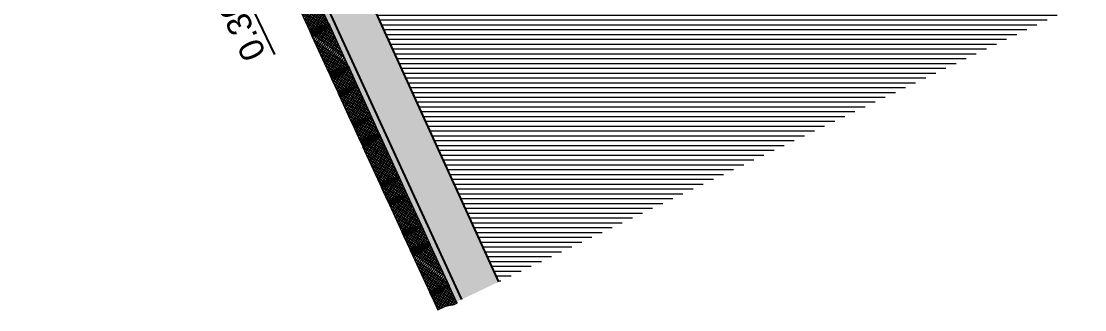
# Model space of a CAD drawing. Header units: metres. Extents: x 679304 to 680626, y 2747329 to 2750056.
# Drawn here: x 679487.09 to 679492.32, y 2747432.39 to 2747433.81 of the extents above; entities that cross this region are included whole.
import ezdxf

# ---------------------------------------------------------------- set-up
doc = ezdxf.new("R2010")
doc.units = ezdxf.units.M
doc.layers.add('-aux', color=50, linetype='Continuous', plot=False)
doc.layers.add('00_Aux', color=5, linetype='Continuous', plot=False)
doc.layers.add('01-TX-Dimensions_1-50', color=157, linetype='Continuous')
doc.layers.add('COTAUX', color=7, linetype='Continuous')
for name, color, linetype, lineweight in [('1-CM', 7, 'Continuous', 0), ('3-TR Formigó', 252, 'Continuous', 0), ('3-TR terra compactada', 45, 'Continuous', 0)]:
    doc.layers.add(name, color=color, linetype=linetype, lineweight=lineweight)
doc.layers.add('3-TR tot_u', color=8, linetype='Continuous', lineweight=5, true_color=0x787878)
doc.layers.add('EIT_3 TR sorra', color=9, linetype='Continuous', true_color=0xd8ceb0)
doc.styles.get("Standard").update_dxf_attribs({"font": 'arial.ttf'})
doc.dimstyles.new('E50', dxfattribs={"dimscale": 0.03, "dimtxt": 4, "dimasz": 0.5, "dimexe": 0.1, "dimexo": 15, "dimgap": 1, "dimtad": 1, "dimzin": 0, "dimdsep": 46, "dimtxsty": 'Standard', "dimblk1": 'LINCOT200', "dimblk2": 'LINCOT200', "dimsah": 1, "dimcen": 0.1, "dimdle": 0.1, "dimclrt": 256, "dimadec": 0, "dimazin": 0, "dimtfac": 0.0153846153846154, "dimtofl": 0, "dimtmove": 0, "dimatfit": 3, "dimldrblk": 'LINCOT200', "dimfxl": 1, "dimtolj": 1, "dimtzin": 0, "dimarcsym": 0})
pattern_1 = [(28.36651767412219, (0.0075900279916823, -2.662577874492853), (-0.0045254235276686, 0.0083812986401406), []), (118.3665176741222, (0.0075900279916823, -2.662577874492853), (-0.0083812986401406, -0.0045254235276686), [])]
pattern_2 = [(43.53433976174455, (-27.93331618560478, -72.01295925071462), (0.0019792498297906, 0.0065885012002258), [0.0085328125, -0.0017065625, 0, -0.0017065625])]
pattern_3 = [(43.53433976174455, (-28.52189261559397, -72.00339260930195), (0.0019792498297906, 0.0065885012002258), [0.0085328125, -0.0017065625, 0, -0.0017065625])]

# ---------------------------------------------------------------- blocks, each defined once
blk = doc.blocks.new('View P3')
at = {"layer": '3-TR Formigó'}
h = blk.add_hatch(dxfattribs=at)
h.set_pattern_fill('ANSI37', color=256, scale=0.003, angle=-16.63348232587778, style=0)
h.set_pattern_definition([(28.36651767412219, (-1.758220755960792, -2.634554643416777), (-0.0045254235276686, 0.0083812986401406), []), (118.3665176741222, (-1.758220755960792, -2.634554643416777), (-0.0083812986401406, -0.0045254235276686), [])])
edge = h.paths.add_edge_path()
edge.add_line((-0.8975454154424369, -2.210995984729379), (-0.8974169371649622, -2.202801209874451))
edge.add_arc((-0.9458285444416105, -2.202042215503752), 0.048417556303949, 359.1017942285715, 375.1008133549604)
edge.add_line((-0.8990828990936279, -2.189428560435771), (-0.904703692998737, -2.1685981543269))
edge.add_arc((-0.8495323667302727, -2.153710948536172), 0.0571445896214559, 179.1017934482232, 195.1008125745056, ccw=False)
edge.add_line((-0.9066699342802166, -2.152815148700028), (-0.906025253701955, -2.111694927792996))
edge.add_line((-0.9060252541676163, -2.111694928258657), (-0.9068223633803427, -2.111682430375367))
edge.add_line((-0.906822363846004, -2.111682429444044), (-0.9068091306835412, -2.110838456545025))
edge.add_line((-0.9068091297522187, -2.110838457010686), (-0.9800979192368686, -2.109689440578222))
edge.add_line((-0.9800979197025299, -2.109689440578222), (-0.9801111482083797, -2.110533415107056))
edge.add_line((-0.9801111477427183, -2.110533414874225), (-0.9809082560241222, -2.110520913964137))
edge.add_line((-0.9809082560241222, -2.110520914196968), (-0.9815529356710612, -2.151641138130798))
edge.add_arc((-1.038690504617989, -2.150745335500687), 0.0571445905328894, 343.1027714753685, 359.1017906016509, ccw=False)
edge.add_line((-0.9840129809454083, -2.16735474858433), (-0.9902840065769851, -2.187998718116432))
edge.add_arc((-0.943956749048084, -2.202071559615433), 0.0484175552804193, 163.1027806995004, 179.1017998258894)
edge.add_line((-0.9923683544620872, -2.201312570367008), (-0.9924968313425779, -2.209507341729477))
edge.add_line((-0.9924968313425779, -2.209507341962307), (-0.8975454163737595, -2.210995984729379))
h = blk.add_hatch(dxfattribs=at)
h.set_pattern_fill('ANSI37', color=256, scale=0.003, angle=-16.63348232587778, style=0)
h.set_pattern_definition(pattern_1)
edge = h.paths.add_edge_path()
edge.add_line((-0.8975454131141304, -2.21099598146975), (-0.8974169380962848, -2.202801210107281))
edge.add_arc((-0.8490053303539752, -2.203560203779488), 0.0484175577096658, 163.1027751376679, 179.1017942640568, ccw=False)
edge.add_line((-0.8953325888141989, -2.189487357623875), (-0.889061561319977, -2.168843390187248))
edge.add_arc((-0.943739088717848, -2.152233984787017), 0.0571445917184092, 343.10278015105, 359.1017992773325)
edge.add_line((-0.8866015183739364, -2.153129778802394), (-0.885956838261336, -2.112009557895362))
edge.add_line((-0.8859568387269973, -2.112009557895362), (-0.8851597304455935, -2.112022054381668))
edge.add_line((-0.8851597299799323, -2.112022054381668), (-0.8851464986801147, -2.111178080784156))
edge.add_line((-0.8851464986801147, -2.111178081016987), (-0.6855995720252395, -2.114306564675644))
edge.add_line((-0.6855995720252395, -2.114306564675644), (-0.6856128042563796, -2.115150538971647))
edge.add_line((-0.6856128033250571, -2.115150539204478), (-0.6848156964406372, -2.115163032896816))
edge.add_line((-0.6848156973719597, -2.115163032663986), (-0.6854603756219149, -2.156283256132155))
edge.add_arc((-0.6283228099346161, -2.157179060392081), 0.0571445881708525, 179.1017885580583, 195.1008076843407)
edge.add_line((-0.683494135271758, -2.172066261526197), (-0.6778733422979712, -2.19289667205885))
edge.add_arc((-0.7246189857833089, -2.205510326428338), 0.0484175529834985, -0.8982052819155797, 15.100813844473294, ccw=False)
edge.add_line((-0.6762073817662895, -2.206269320100545), (-0.6763358586467803, -2.214464091230183))
edge.add_line((-0.6763358586467803, -2.214464091230183), (-0.8975454131141304, -2.21099598146975))
h = blk.add_hatch(dxfattribs=at)
h.set_pattern_fill('ANSI37', color=256, scale=0.003, angle=-16.63348232587778, style=0)
h.set_pattern_definition(pattern_1)
edge = h.paths.add_edge_path()
edge.add_line((-0.6663370882160962, -2.214620841201394), (-0.6662086104042828, -2.206426069140434))
edge.add_arc((-0.6177969998680056, -2.207185063976794), 0.0484175604478279, 163.1027736409855, 179.1017927673745, ccw=False)
edge.add_line((-0.6641242606565357, -2.193112215492874), (-0.6578532354906202, -2.172468248754739))
edge.add_arc((-0.7125307596288623, -2.155858841026201), 0.0571445889301053, 343.1027763175356, 359.101795443818)
edge.add_line((-0.6553931911475958, -2.156754638534039), (-0.6547485101036729, -2.115634417161345))
edge.add_line((-0.6547485110349954, -2.115634417394176), (-0.6539514036849142, -2.115646912716329))
edge.add_line((-0.6539514036849142, -2.115646912716329), (-0.6539381723850965, -2.114802940981462))
edge.add_line((-0.6539381723850965, -2.114802940981462), (-0.5806493847630918, -2.115951958345249))
edge.add_line((-0.5806493838317693, -2.115951958112418), (-0.5806626146659255, -2.116795931244269))
edge.add_line((-0.5806626155972481, -2.116795931477099), (-0.5798655082471669, -2.116808425402268))
edge.add_line((-0.5798655087128282, -2.116808425169438), (-0.5805101897567511, -2.157928647939115))
edge.add_arc((-0.5233726180158556, -2.158824446611106), 0.0571445931487368, 179.1017946980854, 195.1008138243679)
edge.add_line((-0.5785439470782876, -2.173711654264479), (-0.5729231545701623, -2.194542064797133))
edge.add_arc((-0.6196687994524837, -2.207155718468129), 0.0484175544368935, -0.8982074913295719, 15.100811635059301, ccw=False)
edge.add_line((-0.5712571945041418, -2.207914713770151), (-0.5713856713846326, -2.216109484201297))
edge.add_line((-0.5713856713846326, -2.216109484201297), (-0.6663370886817575, -2.214620840968564))
h = blk.add_hatch(dxfattribs=at)
h.set_pattern_fill('ANSI37', color=256, scale=0.003, angle=-16.63348232587778, style=0)
h.set_pattern_definition(pattern_1)
edge = h.paths.add_edge_path()
edge.add_line((-0.5713856718502939, -2.216109475819393), (-0.571257193107158, -2.207914704456925))
edge.add_arc((-0.5228455848991871, -2.208673694403842), 0.0484175580185813, 163.1027792028178, 179.1017983292067, ccw=False)
edge.add_line((-0.5691728428937495, -2.194600851973518), (-0.5629018172621727, -2.173956885002553))
edge.add_arc((-0.6175793455913663, -2.157347476109862), 0.0571445914094937, 343.1027767067232, 359.1017958330055)
edge.add_line((-0.560441775713116, -2.158243273384869), (-0.5597970946691931, -2.117123052477836))
edge.add_line((-0.5597970942035319, -2.117123052710667), (-0.5589999868534506, -2.117135549429804))
edge.add_line((-0.5589999873191119, -2.117135549429804), (-0.5589867560192943, -2.116291577229276))
edge.add_line((-0.5589867560192943, -2.116291576996445), (-0.4131788033992052, -2.118577542947605))
edge.add_line((-0.413178802933544, -2.118577543180435), (-0.4131920351646841, -2.119421518640592))
edge.add_line((-0.4131920356303454, -2.119421518407762), (-0.4123949273489416, -2.119434009771794))
edge.add_line((-0.4123949268832803, -2.119434009771794), (-0.4130396079272032, -2.160554233938455))
edge.add_arc((-0.3559020403772592, -2.161450035404413), 0.0571445894146255, 179.1017917836051, 195.1008109098876)
edge.add_line((-0.4110733666457236, -2.176337239332497), (-0.405452573671937, -2.197167650330811))
edge.add_arc((-0.4521982185542584, -2.209781305864453), 0.0484175546437238, -0.8982055266720863, 15.1008135997169, ccw=False)
edge.add_line((-0.4037866136059165, -2.210540299303829), (-0.4039150909520686, -2.218735068337991))
edge.add_line((-0.4039150904864073, -2.218735068337991), (-0.5713856718502939, -2.216109475586563))
h = blk.add_hatch(dxfattribs=at)
h.set_pattern_fill('ANSI37', color=256, scale=0.003, angle=-16.63348232587778, style=0)
h.set_pattern_definition(pattern_1)
edge = h.paths.add_edge_path()
edge.add_line((-0.4039150904864073, -2.218735068337991), (-0.4037866145372391, -2.210540297674015))
edge.add_arc((-0.3553750002756715, -2.211299293674528), 0.0484175640124528, 163.1027722974157, 179.1017914238046, ccw=False)
edge.add_line((-0.4017022643238306, -2.197226443327963), (-0.3954312382265925, -2.176582475891336))
edge.add_arc((-0.4501087600365281, -2.159973066765815), 0.0571445875359534, 343.1027744007787, 359.1017935270612)
edge.add_line((-0.392971193883568, -2.160868866136297), (-0.3923265128396451, -2.119748646160587))
edge.add_line((-0.3923265133053064, -2.119748646393418), (-0.3915294073522091, -2.119761141249909))
edge.add_line((-0.3915294068865478, -2.119761140551418), (-0.3915161751210689, -2.118917169049382))
edge.add_line((-0.3915161746554077, -2.118917169515043), (-0.3182273870334029, -2.120066185481846))
edge.add_line((-0.3182273874990642, -2.120066185481846), (-0.3182406183332205, -2.120910160709172))
edge.add_line((-0.3182406187988818, -2.120910160243511), (-0.3174435114488006, -2.120922652073204))
edge.add_line((-0.3174435109831393, -2.120922652771696), (-0.3180881924927235, -2.162042877404019))
edge.add_arc((-0.2609506263397634, -2.162938676774501), 0.0571445879612306, 179.1017936556007, 195.1008127818831)
edge.add_line((-0.3161219512112439, -2.177825882099568), (-0.310501157771796, -2.198656292632222))
edge.add_arc((-0.3572467998601496, -2.211269947700202), 0.0484175529834985, -0.8982052819155797, 15.100813844473294, ccw=False)
edge.add_line((-0.3088351972401142, -2.212028941139578), (-0.3089636755175888, -2.220223712036386))
edge.add_line((-0.3089636750519276, -2.220223711803555), (-0.4039150904864073, -2.218735068105161))
h = blk.add_hatch(dxfattribs=at)
h.set_pattern_fill('ANSI37', color=256, scale=0.003, angle=-16.63348232587778, style=0)
h.set_pattern_definition(pattern_1)
edge = h.paths.add_edge_path()
edge.add_line((-0.3089689840562642, -2.220562622416764), (-0.3088405085727572, -2.212367850821465))
edge.add_arc((-0.2604288994334638, -2.213126843329519), 0.0484175582773549, 163.1027772467987, 179.1017963731876, ccw=False)
edge.add_line((-0.3067561588250101, -2.199053998105227), (-0.3004851313307881, -2.178410031367093))
edge.add_arc((-0.355162660125643, -2.161800626199692), 0.057144592544872, 343.1027802807792, 359.1017994070617)
edge.add_line((-0.2980250888504088, -2.16269642021507), (-0.2973804082721472, -2.121576199540868))
edge.add_line((-0.2973804073408246, -2.121576199308037), (-0.2965832999907434, -2.121588695561513))
edge.add_line((-0.2965833013877272, -2.121588695794343), (-0.2965700696222484, -2.120744722429662))
edge.add_line((-0.2965700691565871, -2.120744722429662), (-0.0970231425017119, -2.123873205855488))
edge.add_line((-0.0970231429673732, -2.123873205389827), (-0.0970363751985133, -2.124717179918661))
edge.add_line((-0.0970363751985133, -2.124717180151492), (-0.0962392678484321, -2.124729674076661))
edge.add_line((-0.0962392673827708, -2.124729674309492), (-0.0968839465640485, -2.165849897079169))
edge.add_arc((-0.0397463785484433, -2.166745698545128), 0.0571445902447382, 179.1017916799163, 195.1008108061988)
edge.add_line((-0.0949177038855851, -2.181632902473211), (-0.0892969104461372, -2.202463312540203))
edge.add_arc((-0.1360425567254424, -2.215076962485909), 0.0484175531931203, -0.8982112982658919, 15.100807828122981, ccw=False)
edge.add_line((-0.0876309531740844, -2.215835961047559), (-0.0877594295889139, -2.224030731711536))
edge.add_line((-0.0877594295889139, -2.224030731711536), (-0.3089689840562642, -2.220562622416764))
h = blk.add_hatch(dxfattribs=at)
h.set_pattern_fill('ANSI37', color=256, scale=0.003, angle=-16.63348232587778, style=0)
h.set_pattern_definition(pattern_1)
edge = h.paths.add_edge_path()
edge.add_line((-0.0777606582269073, -2.22418748261407), (-0.0776321813464165, -2.215992710087448))
edge.add_arc((-0.0292205694131553, -2.216751706786453), 0.0484175615330645, 163.1027718380789, 179.1017909644678, ccw=False)
edge.add_line((-0.0755478306673467, -2.202678856439888), (-0.06927680503577, -2.182034889701753))
edge.add_arc((-0.1239543277770281, -2.165425484068691), 0.057144587018406, 343.1027777153763, 359.1017968416588)
edge.add_line((-0.0668167625553906, -2.166321280412375), (-0.0661720815114677, -2.12520105857402))
edge.add_line((-0.0661720810458064, -2.125201057642698), (-0.0653749741613865, -2.12521355273202))
edge.add_line((-0.0653749741613865, -2.125213553663343), (-0.0653617423959077, -2.124369582859799))
edge.add_line((-0.0653617437928915, -2.124369582394137), (0.0079270438291133, -2.125518599292263))
edge.add_line((0.0079270447604358, -2.125518599525094), (0.007913812994957, -2.126362572656944))
edge.add_line((0.007913812994957, -2.126362572424113), (0.0087109208106995, -2.126375066116452))
edge.add_line((0.0087109212763608, -2.126375066116452), (0.0080662411637604, -2.167495288886129))
edge.add_arc((0.0652038119733334, -2.168391090817749), 0.0571445927350762, 179.1017913688502, 195.1008104951326)
edge.add_line((0.01003248244524, -2.183278295211493), (0.0156532758846879, -2.204108705744147))
edge.add_arc((-0.0310923703946173, -2.216722357552498), 0.0484175550601758, -0.8982095783651971, 15.100809548023676, ccw=False)
edge.add_line((0.0173192354850471, -2.217481354251503), (0.017190758138895, -2.225676124682649))
edge.add_line((0.0171907576732338, -2.22567612491548), (-0.0777606586925686, -2.224187482148408))
h = blk.add_hatch(dxfattribs=at)
h.set_pattern_fill('ANSI37', color=256, scale=0.003, angle=-16.63348232587778, style=0)
h.set_pattern_definition(pattern_1)
edge = h.paths.add_edge_path()
edge.add_line((0.0171907576732338, -2.225676116766408), (0.0173192359507084, -2.21748134563677))
edge.add_arc((0.0657308460213244, -2.218240337446331), 0.0484175591038177, 163.1027773999108, 179.1017965262998, ccw=False)
edge.add_line((0.0194035856984556, -2.204167492687702), (0.0256746108643711, -2.183523525483906))
edge.add_arc((-0.0290029160678387, -2.16691411845386), 0.05714459115072, 343.102778364022, 359.1017974903045)
edge.add_line((0.0281346533447504, -2.167809914797544), (0.0287793348543346, -2.126689693657681))
edge.add_line((0.0287793348543346, -2.12668969342485), (0.0295764422044158, -2.126702190143987))
edge.add_line((0.0295764426700771, -2.126702189911156), (0.0295896739698947, -2.125858217943459))
edge.add_line((0.0295896744355559, -2.125858217943459), (0.1753976275213063, -2.12814418436028))
edge.add_line((0.175397627055645, -2.128144184127449), (0.1753843938931823, -2.128988158656284))
edge.add_line((0.1753843938931823, -2.128988159121945), (0.1761815021745861, -2.12900065165013))
edge.add_line((0.1761815021745861, -2.12900065165013), (0.1755368215963244, -2.170120875583961))
edge.add_arc((0.2326743882149458, -2.171016676351428), 0.0571445877544003, 179.1017919909826, 195.1008111172651)
edge.add_line((0.177503062877804, -2.185903880279511), (0.1831238558515906, -2.206734290812164))
edge.add_arc((0.136378210503608, -2.219347945880144), 0.0484175563039491, -0.8982057714284792, 15.100813354960508, ccw=False)
edge.add_line((0.1847898163832724, -2.220106940250843), (0.1846613395027816, -2.228301709750667))
edge.add_line((0.1846613395027816, -2.228301709517836), (0.017190758138895, -2.225676116533577))
h = blk.add_hatch(dxfattribs=at)
h.set_pattern_fill('ANSI37', color=256, scale=0.003, angle=-16.63348232587778, style=0)
h.set_pattern_definition(pattern_1)
edge = h.paths.add_edge_path()
edge.add_line((0.1846613395027816, -2.228301709517836), (0.1847898154519498, -2.220106938388198))
edge.add_arc((0.23320143064484, -2.220865935087203), 0.0484175640124528, 163.1027722974157, 179.1017914238046, ccw=False)
edge.add_line((0.1868741661310196, -2.206793084274977), (0.1931451926939189, -2.186149117071181))
edge.add_arc((0.1384676699526608, -2.169539712835103), 0.0571445867596324, 343.1027793726753, 359.1017984989578)
edge.add_line((0.195605234708637, -2.170435507316142), (0.1962499166838825, -2.129315287107601))
edge.add_line((0.1962499171495437, -2.129315287340432), (0.1970470235683024, -2.129327782662585))
edge.add_line((0.1970470226369798, -2.129327782895416), (0.1970602530054748, -2.128483810927718))
edge.add_line((0.1970602534711361, -2.128483811160549), (0.2703490424901247, -2.129632827593013))
edge.add_line((0.2703490424901247, -2.129632826894521), (0.2703358102589846, -2.130476801656186))
edge.add_line((0.2703358102589846, -2.130476801656186), (0.2711329185403883, -2.130489293951541))
edge.add_line((0.2711329185403883, -2.130489294417202), (0.2704882370308042, -2.171609518816694))
edge.add_arc((0.3276258045807481, -2.172505318187177), 0.0571445879612306, 179.1017936556007, 195.1008127818831)
edge.add_line((0.2724544801749289, -2.187392523512244), (0.2780752726830542, -2.208222934277728))
edge.add_arc((0.2313296324573457, -2.220836589578539), 0.048417550699991, -0.898202950123391, 15.100816176265482, ccw=False)
edge.add_line((0.2797412327490747, -2.221595581853762), (0.2796127549372613, -2.229790352517738))
edge.add_line((0.2796127544716001, -2.229790352750569), (0.1846613390371203, -2.228301709983497))
h = blk.add_hatch(dxfattribs=at)
h.set_pattern_fill('ANSI37', color=256, scale=0.003, angle=-16.63348232587778, style=0)
h.set_pattern_definition(pattern_1)
edge = h.paths.add_edge_path()
edge.add_line((0.2896115276962519, -2.229947112500667), (0.2897400036454201, -2.221752340439707))
edge.add_arc((0.3381516085937619, -2.222511336673051), 0.0484175546625884, 163.1027725691996, 179.1017916955885, ccw=False)
edge.add_line((0.2918243533931672, -2.208438489120453), (0.2980953794904053, -2.187794521683827))
edge.add_arc((0.2434178534895182, -2.171185111626982), 0.0571445924947301, 343.1027751791539, 359.1017943054363)
edge.add_line((0.3005554233677685, -2.172080910298973), (0.3012001034803688, -2.13096068939194))
edge.add_line((0.3012001034803688, -2.13096068939194), (0.3019972108304501, -2.130973186343908))
edge.add_line((0.3019972108304501, -2.130973186809569), (0.3020104416646063, -2.130129214376211))
edge.add_line((0.3020104416646063, -2.130129213910549), (0.5015573692508042, -2.133257696870714))
edge.add_line((0.5015573697164655, -2.133257696870714), (0.5015441379509867, -2.134101670235395))
edge.add_line((0.5015441374853254, -2.134101670701056), (0.5023412448354067, -2.134114164393395))
edge.add_line((0.5023412453010679, -2.134114163927733), (0.501696564257145, -2.175234387163072))
edge.add_arc((0.5588341346010566, -2.176130186766386), 0.0571445921117938, 179.1017931371568, 195.1008122634393)
edge.add_line((0.5036628055386246, -2.191017393488436), (0.5092835980467499, -2.21184780425392))
edge.add_arc((0.4625379554927349, -2.224461458623409), 0.0484175529834985, -0.8982052819155797, 15.100813844473294, ccw=False)
edge.add_line((0.5109495590440929, -2.225220452528446), (0.5108210826292634, -2.233415222959592))
edge.add_line((0.5108210821636022, -2.233415222726762), (0.2896115272305906, -2.229947112500667))
h = blk.add_hatch(dxfattribs=at)
h.set_pattern_fill('ANSI37', color=256, scale=0.003, angle=-16.63348232587778, style=0)
h.set_pattern_definition(pattern_1)
edge = h.paths.add_edge_path()
edge.add_line((0.6683637639507652, -2.235885169357061), (0.668492240831256, -2.227690396830439))
edge.add_arc((0.6200806386768818, -2.226931407116353), 0.0484175509068215, 359.1017990145337, 375.1008181409226)
edge.add_line((0.6668262779712677, -2.214317749021574), (0.6612054849974811, -2.193487341282889))
edge.add_arc((0.7163768159225583, -2.178600137121975), 0.0571445927350761, 179.1017913688502, 195.1008104951326, ccw=False)
edge.add_line((0.6592392451129854, -2.177704335423186), (0.6598839266225696, -2.136584115214645))
edge.add_line((0.6598839266225696, -2.136584115214645), (0.6590868174098432, -2.136571617564186))
edge.add_line((0.6590868174098432, -2.136571617331355), (0.6591000501066447, -2.135727643966674))
edge.add_line((0.659100050572306, -2.135727644432336), (0.5332896392792464, -2.133755195420235))
edge.add_line((0.5332896383479238, -2.133755194954574), (0.5332764079794288, -2.134599169949069))
edge.add_line((0.5332764079794288, -2.134599169949069), (0.532479299698025, -2.134586668107658))
edge.add_line((0.532479299698025, -2.134586668107658), (0.5318346205167473, -2.175706891808658))
edge.add_arc((0.4746970538981259, -2.174811087548732), 0.0571445883122748, 343.10276942888225, 359.1017885551647, ccw=False)
edge.add_line((0.5293745757080615, -2.191420501796528), (0.523103550542146, -2.212064471794292))
edge.add_arc((0.5694308066740632, -2.22613731957972), 0.048417556315514, 163.1027728754241, 179.1017920018131)
edge.add_line((0.5210192003287375, -2.225378323346376), (0.5208907234482468, -2.233573095174506))
edge.add_line((0.5208907234482468, -2.233573095407336), (0.6683637639507652, -2.235885169357061))
at = {"layer": '3-TR terra compactada'}
h = blk.add_hatch(dxfattribs=at)
h.set_pattern_fill('LINE', color=256, scale=0.0075, angle=-115.557546249365, style=0)
h.set_pattern_definition([(244.4424537506349, (0, 0), (0.0214825048843796, -0.0102731270868518), [])])
h.paths.add_polyline_path([(33.4248187597841, -5.638298667035996), (33.42481875838712, -0.1896367226727307), (28.93739090207964, -0.2614927883259952), (28.93739993590862, -1.000565177295356), (26.21110249822959, -1.000591947464272), (26.21110249822959, -1.651717793662101), (20.74110249662772, -1.651717793662101), (20.74110249662772, -2.302507082698866), (15.27390249632299, -2.302507082931697), (15.27390249632299, -2.874289605300873), (9.8067024955526, -2.874289605068042), (9.80670249601826, -3.413715920876711), (9.806702496483922, -3.446072121150791), (3.534091623499989, -3.446072127204388), (3.534091622568666, -3.096072127111256), (4.285132287070155, -3.096072127576917), (4.285132286138832, -1.800471624359488), (3.985760098788887, -1.800471624359488), (2.185761064756661, -2.371778391767293), (2.185761065222322, -3.004299982450902), (1.234718102961778, -3.004299982450902), (1.234718103893101, -2.475620665121823), (0.8597663398832082, -2.475620665121823), (-0.9858305351808667, -2.439915189519524), (-0.9858305337838827, -5.63829866820015)])
at = {"layer": '3-TR tot_u'}
h = blk.add_hatch(dxfattribs=at)
h.set_pattern_fill('AR-CONC', color=256, scale=0.00025, angle=89.80773971934977)
h.set_pattern_definition([(158.0837823295707, (-46.3725121752359, 29.3433259902522), (-0.0103499279355319, 0.0445332543813249), [0.0047625, -0.0523875]), (103.0837823295706, (-46.3725121752359, 29.3433259902522), (-0.0426698782489073, -0.0232019944051226), [0.00381, -0.0419101460424998]), (208.5352270295707, (-46.37337466562167, 29.34703708207235), (-0.0530198042963272, 0.0213312604663262), [0.0040475022, -0.0445225611499999]), (154.2679823295707, (-46.38458484131843, 29.33938381681219), (-0.0110448357776689, 0.0676847422759134), [0.00714375, -0.0785812499999998]), (204.7193399395707, (-46.38550524925813, 29.34502420481294), (-0.0772240414564228, 0.0372185846859287), [0.006071255785, -0.0667839020399999]), (99.26793349957067, (-46.38458484131843, 29.33938381681219), (-0.0772240414545717, 0.0372185846900767), [0.0057149917675, -0.0628649329799998]), (129.0837823295707, (-46.38353775953873, 29.34640569146722), (0.0125378609920583, 0.0439672655705747), [0.0047625, -0.0523874999999999]), (74.08378232957072, (-46.38353775953873, 29.34640569146722), (-0.0485683886498667, 0.0003939825065855), [0.00381, -0.0419099999999998]), (179.5352273295707, (-46.38249293947592, 29.35006963135675), (-0.0360305278575024, 0.0443612479230451), [0.0040475022, -0.0445224843999999]), (145.5837823295707, (-46.3725121752359, 29.3433259902522), (-0.0203342630487983, -0.0058276174863555), [0, -0.0414019999999999, 0, -0.0425449999999999, 0, -0.0420687499999999]), (115.5837823295708, (-46.3725121752359, 29.3433259902522), (-0.028993333506133, 0.0081055562120774), [0, -0.0242569999999999, 0, -0.0404494999999999, 0, -0.0160337499999999]), (75.58378232957072, (-46.36811665212735, 29.32986496761441), (-0.0091606388699547, 0.0326677891176351), [0, -0.0158749999999999, 0, -0.0495299999999998, 0, -0.0657224999999997]), (65.5837823295707, (-46.36614556470886, 29.32382863503881), (-0.0175377261548643, 0.0332298918571741), [0, -0.0206375, 0, -0.0328929999999999, 0, -0.0466724999999999])])
h.paths.add_polyline_path([(-0.9856107383966445, -2.239373984979465), (-0.9856107383966445, -2.439919441472738), (0.8597663398832082, -2.475620665121823), (0.8682633554562926, -2.268794775009155)])
at = {"layer": 'EIT_3 TR sorra'}
h = blk.add_hatch(dxfattribs=at)
h.set_pattern_fill('ANSI36', color=256, scale=0.001075, angle=-1.465660238255363, style=0, double=1)
h.set_pattern_definition(pattern_3)
edge = h.paths.add_edge_path()
edge.add_line((-0.8975454713217914, -2.210999458562582), (-0.8974169944413006, -2.202804687898606))
edge.add_arc((-0.8490053862333297, -2.203563683666288), 0.0484175571428095, 163.1027730286749, 179.1017921547869, ccw=False)
edge.add_line((-0.8953326437622308, -2.18949083564803), (-0.8890616190619766, -2.168846865184605))
edge.add_arc((-0.9437391432002186, -2.152237459085881), 0.0571445886715587, 343.1027779748665, 359.101797101085)
edge.add_line((-0.8866015765815973, -2.153133254731073), (-0.8859568410553038, -2.112009556731209))
edge.add_line((-0.8859568405896425, -2.112009556964039), (-0.906025253701955, -2.111694927792996))
edge.add_line((-0.9060252541676163, -2.111694928258657), (-0.9066699878312647, -2.152818625327199))
edge.add_arc((-0.8495324170216917, -2.153714426793158), 0.0571445927349753, 179.1017913688361, 195.1008104951469)
edge.add_line((-0.9047037465497851, -2.168601631186902), (-0.8990829526446759, -2.189432039391249))
edge.add_arc((-0.9458285900764167, -2.202045691898092), 0.0484175469664092, -0.8982063898376964, 15.100812736375076, ccw=False)
edge.add_line((-0.8974169925786554, -2.20280468603596), (-0.8975454708561301, -2.210999459028244))
h = blk.add_hatch(dxfattribs=at)
h.set_pattern_fill('ANSI36', color=256, scale=0.001075, angle=-1.465660238255363, style=0, double=1)
h.set_pattern_definition(pattern_3)
edge = h.paths.add_edge_path()
edge.add_line((-0.6763359135948122, -2.214467567391693), (-0.6663371436297894, -2.214624328538775))
edge.add_line((-0.6663371454924345, -2.214624328538775), (-0.6662086686119438, -2.206429555779322))
edge.add_arc((-0.6177970650605858, -2.207188554108142), 0.0484175516163438, 163.1027700008695, 179.1017891269814, ccw=False)
edge.add_line((-0.6641243165358901, -2.193115705158561), (-0.657853293698281, -2.172471734229475))
edge.add_arc((-0.7125308117829264, -2.155862323474138), 0.0571445844891031, 343.1027722245947, 359.1017913508133)
edge.add_line((-0.6553932488895953, -2.156758125405758), (-0.6547485142946244, -2.115634416230022))
edge.add_line((-0.6547485147602857, -2.115634416462853), (-0.6848156983032823, -2.115163026144728))
edge.add_line((-0.6848156987689435, -2.115163026377558), (-0.6854604315012695, -2.156286735087633))
edge.add_arc((-0.6283228611573577, -2.157182538183405), 0.0571445916980323, 179.1017898079069, 195.1008089342178)
edge.add_line((-0.6834941906854511, -2.172069740947335), (-0.6778733967803419, -2.192900149151682))
edge.add_arc((-0.7246190356090665, -2.205513797700405), 0.0484175490430866, -0.8982106862872001, 15.100808439925572, ccw=False)
edge.add_line((-0.6762074371799827, -2.206272796262055), (-0.6763359140604736, -2.214467567391693))
edge.add_line((-0.6763359135948122, -2.214467567391693), (-0.6663371436297894, -2.214624328538775))
h = blk.add_hatch(dxfattribs=at)
h.set_pattern_fill('ANSI36', color=256, scale=0.001075, angle=-1.465660238255363, style=0, double=1)
h.set_pattern_definition(pattern_3)
edge = h.paths.add_edge_path()
edge.add_line((-0.5713857281953097, -2.216112971771508), (-0.5712572513148189, -2.20791820064187))
edge.add_arc((-0.5228456459008158, -2.20867719547823), 0.0484175535781845, 163.102774372245, 179.101793498357, ccw=False)
edge.add_line((-0.5691729015670717, -2.194604349322617), (-0.5629018768668175, -2.173960379092022))
edge.add_arc((-0.6175794024020435, -2.157350969035178), 0.0571445916684943, 343.1027750494566, 359.101794175675)
edge.add_line((-0.5604418329894543, -2.15824676817283), (-0.5597970993258059, -2.117123052012175))
edge.add_line((-0.5597970988601447, -2.117123052012175), (-0.5798655110411346, -2.116808420978486))
edge.add_line((-0.5798655119724572, -2.116808420978486), (-0.5805102461017669, -2.157932137604802))
edge.add_arc((-0.5233726724982262, -2.158827938139438), 0.0571445946020308, 179.101792826076, 195.1008119523869)
edge.add_line((-0.5785440034233034, -2.173715144628658), (-0.5729232104495168, -2.194545553764328))
edge.add_arc((-0.6196688418276608, -2.207159210462123), 0.0484175426062246, -0.8981997615949808, 15.100819364617678, ccw=False)
edge.add_line((-0.5712572489865125, -2.207918198779225), (-0.5713857267983258, -2.216112973168492))
h = blk.add_hatch(dxfattribs=at)
h.set_pattern_fill('ANSI36', color=256, scale=0.001075, angle=-1.465660238255363, style=0, double=1)
h.set_pattern_definition(pattern_3)
edge = h.paths.add_edge_path()
edge.add_line((-0.4039151482284069, -2.218738566152751), (-0.403786669485271, -2.210543795255944))
edge.add_arc((-0.3553750631399453, -2.211302794050425), 0.0484175560074316, 163.1027688104125, 179.1017879365245, ccw=False)
edge.add_line((-0.4017023188062013, -2.197229943238198), (-0.3954312950372696, -2.17658597161062))
edge.add_arc((-0.4501088187098504, -2.159976568771526), 0.0571445873275486, 343.1027811597354, 359.1018002859538)
edge.add_line((-0.3929712525568902, -2.16087236162275), (-0.3923265170305967, -2.119748644996434))
edge.add_line((-0.3923265160992741, -2.119748645462095), (-0.4123949282802642, -2.119434015126898))
edge.add_line((-0.4123949292115868, -2.119434014894068), (-0.4130396638065577, -2.160557732218876))
edge.add_arc((-0.355902096722275, -2.161453526467084), 0.0571445885816209, 179.1017986494397, 195.1008177757506)
edge.add_line((-0.4110734206624329, -2.176340736914426), (-0.4054526286199689, -2.197171145584434))
edge.add_arc((-0.4521982679143548, -2.209784803446382), 0.0484175500772383, -0.8982008629998859, 15.100818263212886, ccw=False)
edge.add_line((-0.4037866671569646, -2.210543793160468), (-0.4039151468314231, -2.218738567782565))
h = blk.add_hatch(dxfattribs=at)
h.set_pattern_fill('ANSI36', color=256, scale=0.001075, angle=-1.465660238255363, style=0, double=1)
h.set_pattern_definition(pattern_2)
edge = h.paths.add_edge_path()
edge.add_line((-0.3089690413326025, -2.220566099509596), (-0.3088405635207891, -2.21237132884562))
edge.add_arc((-0.260428958106786, -2.213130321353673), 0.0484175549723364, 163.1027766344882, 179.1017957606002, ccw=False)
edge.add_line((-0.3067562147043645, -2.199057477060705), (-0.3004851900041103, -2.178413506364449))
edge.add_arc((-0.3551627127453685, -2.16180409817025), 0.057144589756795, 343.1027764472972, 359.1017955735156)
edge.add_line((-0.2980251461267471, -2.162699896376579), (-0.2973804110661149, -2.121576198609545))
edge.add_line((-0.2973804110661149, -2.121576198376715), (-0.3174488237127662, -2.12126156897284))
edge.add_line((-0.3174488241784275, -2.12126156874001), (-0.3180935583077371, -2.162385266507044))
edge.add_arc((-0.2609559898264706, -2.163281067973002), 0.0571445902446373, 179.1017916799023, 195.1008108062132)
edge.add_line((-0.3161273165605962, -2.178168272133916), (-0.3105065221898258, -2.198998680571094))
edge.add_arc((-0.3572521591559052, -2.211612331215292), 0.0484175459294661, -0.8982082321173266, 15.100810894095389, ccw=False)
edge.add_line((-0.3088405635207891, -2.212371326750144), (-0.3089690413326025, -2.220566099742427))
h = blk.add_hatch(dxfattribs=at)
h.set_pattern_fill('ANSI36', color=256, scale=0.001075, angle=-1.465660238255363, style=0, double=1)
h.set_pattern_definition(pattern_2)
edge = h.paths.add_edge_path()
edge.add_line((-0.0877594840712846, -2.224034208338707), (-0.0777607141062617, -2.224190969485789))
edge.add_line((-0.0777607141062617, -2.224190969485789), (-0.077632237225771, -2.215996197191998))
edge.add_arc((-0.0292206341400743, -2.216755191795527), 0.0484175527517218, 163.1027742191327, 179.1017933452447, ccw=False)
edge.add_line((-0.0755478879436851, -2.202682346571236), (-0.0692768637090922, -2.182038376340642))
edge.add_arc((-0.1239543850533664, -2.165428968146443), 0.0571445864509438, 343.1027759283805, 359.1017950545989)
edge.add_line((-0.0668168207630515, -2.166324766818434), (-0.066172085236758, -2.125201058108359))
edge.add_line((-0.0661720843054354, -2.125201057642698), (-0.0962392683140934, -2.124729667324572))
edge.add_line((-0.0962392683140934, -2.124729667324572), (-0.0968840019777417, -2.165853375801816))
edge.add_arc((-0.0397464334964752, -2.166749177500605), 0.0571445902446373, 179.1017916799023, 195.1008108062132)
edge.add_line((-0.0949177606962621, -2.181636381428688), (-0.089296966791153, -2.202466790098696))
edge.add_arc((-0.136042607948184, -2.215080441441386), 0.0484175500800294, -0.8982088440081952, 15.100810282204577, ccw=False)
edge.add_line((-0.0876310071907938, -2.215839437907561), (-0.0877594840712846, -2.224034208571538))
edge.add_line((-0.0877594840712846, -2.224034208338707), (-0.0777607141062617, -2.224190969485789))
h = blk.add_hatch(dxfattribs=at)
h.set_pattern_fill('ANSI36', color=256, scale=0.001075, angle=-1.465660238255363, style=0, double=1)
h.set_pattern_definition(pattern_2)
edge = h.paths.add_edge_path()
edge.add_line((0.0171907031908631, -2.225679613184183), (0.0173191796056926, -2.217484842287376))
edge.add_arc((0.0657307836227119, -2.21824383502826), 0.0484175541458736, 163.102776481376, 179.101795607488, ccw=False)
edge.add_line((0.019403527956456, -2.204170990269631), (0.0256745531223714, -2.183527020039036))
edge.add_arc((-0.0290029728785157, -2.166917611844837), 0.0571445914097206, 343.1027767067555, 359.1017958329739)
edge.add_line((0.0281345969997347, -2.167813409352675), (0.028779330663383, -2.12668969319202))
edge.add_line((0.028779330663383, -2.12668969319202), (0.008710918482393, -2.126375062158331))
edge.add_line((0.0087109180167317, -2.1263750619255), (0.0080661843530834, -2.167498779250308))
edge.add_arc((0.0652037584222853, -2.168394579552114), 0.0571445946020308, 179.101792826076, 195.1008119523869)
edge.add_line((0.0100324270315468, -2.183281786274164), (0.0156532200053334, -2.204112194711342))
edge.add_arc((-0.0310924127697945, -2.216725849546492), 0.0484175423993941, -0.898201726252978, 15.100817399959794, ccw=False)
edge.add_line((0.0173191805370152, -2.217484839726239), (0.0171907031908631, -2.225679614581167))
h = blk.add_hatch(dxfattribs=at)
h.set_pattern_fill('ANSI36', color=256, scale=0.001075, angle=-1.465660238255363, style=0, double=1)
h.set_pattern_definition(pattern_2)
edge = h.paths.add_edge_path()
edge.add_line((0.1846612812951207, -2.228305207099765), (0.1847897595725953, -2.220110436202958))
edge.add_arc((0.2332013668492436, -2.2208694354631), 0.0484175568338943, 163.1027689635249, 179.1017880896369, ccw=False)
edge.add_line((0.1868741111829877, -2.206796584185212), (0.1931451354175806, -2.186152612790465))
edge.add_arc((0.1384676122106612, -2.169543210184201), 0.0571445865010858, 343.1027810300063, 359.1018001562248)
edge.add_line((0.1956051765009761, -2.170439003035426), (0.1962499120272696, -2.129315285943448))
edge.add_line((0.1962499124929309, -2.129315285943448), (0.1761814993806183, -2.129000656073912))
edge.add_line((0.1761814998462796, -2.129000656306743), (0.17553676571697, -2.17012437316589))
edge.add_arc((0.2326743332669139, -2.17102016787976), 0.0571445894117335, 179.1017985457508, 195.1008176720618)
edge.add_line((0.177503009326756, -2.18590737786144), (0.1831238004378974, -2.206737786298617))
edge.add_arc((0.1363781620748341, -2.219351447653025), 0.0484175504908994, -0.8981969336851989, 15.100822192527573, ccw=False)
edge.add_line((0.1847897623665631, -2.220110434107482), (0.1846612831577659, -2.22830520872958))
h = blk.add_hatch(dxfattribs=at)
h.set_pattern_fill('ANSI36', color=256, scale=0.001075, angle=-1.465660238255363, style=0, double=1)
h.set_pattern_definition(pattern_2)
edge = h.paths.add_edge_path()
edge.add_line((0.279612700920552, -2.229793850798159), (0.2896114690229297, -2.229950610315427))
edge.add_line((0.2896114694885909, -2.229950610548257), (0.2897399477660656, -2.221755838952958))
edge.add_arc((0.3381515517830849, -2.222514833323657), 0.0484175535781845, 163.102774372245, 179.101793498357, ccw=False)
edge.add_line((0.2918242965824902, -2.208441987633705), (0.2980953217484057, -2.187798016238957))
edge.add_arc((0.2434178008697927, -2.17118860874325), 0.0571445864509438, 343.1027759283805, 359.1017950545989)
edge.add_line((0.3005553660914302, -2.172084406949579), (0.3012001011520624, -2.130960688693448))
edge.add_line((0.3012001006864011, -2.130960688926279), (0.2711329171434045, -2.130489298608154))
edge.add_line((0.2711329171434045, -2.130489298142492), (0.2704881834797561, -2.171613016165792))
edge.add_arc((0.3276257528923452, -2.172508819494396), 0.0571445908679197, 179.1017899115956, 195.1008090379065)
edge.add_line((0.2724544247612357, -2.187396022025495), (0.278075217269361, -2.208226430229842))
edge.add_arc((0.2313295779749751, -2.220840082969516), 0.0484175486266344, -0.8982066345940893, 15.100812491618683, ccw=False)
edge.add_line((0.2797411773353815, -2.221599077340215), (0.2796127013862133, -2.22979385103099))
edge.add_line((0.279612700920552, -2.229793850798159), (0.2896114690229297, -2.229950610315427))
h = blk.add_hatch(dxfattribs=at)
h.set_pattern_fill('ANSI36', color=256, scale=0.001075, angle=-1.465660238255363, style=0, double=1)
h.set_pattern_definition(pattern_2)
edge = h.paths.add_edge_path()
edge.add_line((0.5108918971382082, -2.233419824857264), (0.5208906680345536, -2.233576584374532))
edge.add_line((0.5208906680345536, -2.233576584141701), (0.5210191449150443, -2.225381813244894))
edge.add_arc((0.5694307489320636, -2.226140809711068), 0.0484175530104955, 163.1027722631134, 179.1017913892254, ccw=False)
edge.add_line((0.5231034951284528, -2.212067962158471), (0.5293745202943683, -2.191423990298062))
edge.add_arc((0.4746969980187714, -2.174814584199339), 0.057144587018633, 343.1027777154083, 359.1017968416267)
edge.add_line((0.5318345632404089, -2.175710380775853), (0.5324792992323637, -2.134586667874827))
edge.add_line((0.5324792987667025, -2.134586667641997), (0.5024121138267219, -2.134115277556702))
edge.add_line((0.5024121142923832, -2.134115277323871), (0.5017673815600574, -2.175238989759236))
edge.add_arc((0.5589049505069852, -2.176134791690856), 0.0571445894145246, 179.1017917835911, 195.1008109099019)
edge.add_line((0.503733622841537, -2.191021995618939), (0.5093544144183398, -2.2118524054531))
edge.add_arc((0.4626087732613087, -2.224466064944863), 0.0484175519442941, -0.8981991430989069, 15.100819983113922, ccw=False)
edge.add_line((0.5110203768126667, -2.225225053029134), (0.5108918976038695, -2.233419824624434))
edge.add_line((0.5108918971382082, -2.233419824857264), (0.5208906680345536, -2.233576584374532))
h = blk.add_hatch(dxfattribs=at)
h.set_pattern_fill('ANSI36', color=256, scale=0.001075, angle=-1.483241872390413, style=0, double=1)
h.set_pattern_definition([(61.79280073783064, (23.47827219730243, 245.672869458329), (-0.0001846038072498, 0.006876896057703), [0.0085328125000001, -0.0017065625, 0, -0.0017065625])])
h.paths.add_polyline_path([(0.8682633554562926, -2.268794775009155), (0.8682653671130537, -2.239021457266062), (-0.9856107383966445, -2.209615301340818), (-0.9856107383966445, -2.239373984979465)])
at = {"layer": '-aux'}
for points in [[(-0.8975454703904688, -2.210999459028244), (-0.8975454713217914, -2.210999458562582), (-0.8974169939756393, -2.202804688131436, -0.0699225111475427), (-0.8953326437622308, -2.18949083564803), (-0.8890616185963153, -2.168846865184605, 0.0699225111480096), (-0.8866015765815973, -2.153133254731073), (-0.8859568405896425, -2.112009556964039), (-0.9060252541676163, -2.111694928258657), (-0.9066699859686195, -2.152818624861538, 0.0699225111484148), (-0.9047037465497851, -2.168601631186902), (-0.8990829521790146, -2.18943203962408, -0.0699225111479849), (-0.8974169925786554, -2.20280468603596), (-0.8975454703904688, -2.210999459028244), (-0.8975454713217914, -2.210999458562582)], [(-0.6763359135948122, -2.214467567391693), (-0.6663371454924345, -2.214624328538775), (-0.6662086676806211, -2.206429556012153, -0.0699225111475427), (-0.6641243165358901, -2.193115705158561), (-0.6578532941639424, -2.172471735160797, 0.0699225111480096), (-0.6553932488895953, -2.156758125405758), (-0.6547485147602857, -2.115634416462853), (-0.6848156987689435, -2.115163026377558), (-0.685460431035608, -2.156286734621971, 0.0699225111484148), (-0.6834941906854511, -2.172069740947335), (-0.6778733958490193, -2.192900148686021, -0.0699225111479849), (-0.6762074371799827, -2.206272796262055), (-0.6763359135948122, -2.214467567391693), (-0.6663371454924345, -2.214624328538775)], [(-0.5713857267983258, -2.216112973168492), (-0.5713857281953097, -2.216112971771508), (-0.5712572508491576, -2.207918200874701, -0.0699225111475427), (-0.5691729015670717, -2.194604349322617), (-0.5629018768668175, -2.173960379324853, 0.0699225111480096), (-0.5604418329894543, -2.15824676817283), (-0.5597970988601447, -2.117123052012175), (-0.5798655119724572, -2.116808420978486), (-0.5805102451704443, -2.157932137837633, 0.0699225111484148), (-0.5785440034233034, -2.173715144628658), (-0.5729232109151781, -2.194545553531497, -0.0699225111479849), (-0.5712572489865125, -2.207918198779225), (-0.5713857267983258, -2.216112973168492), (-0.5713857281953097, -2.216112971771508)], [(-0.4039151468314231, -2.218738567782565), (-0.4039151482284069, -2.218738566152751), (-0.4037866699509323, -2.210543795023113, -0.0699225111475427), (-0.4017023188062013, -2.197229943238198), (-0.3954312945716083, -2.176585971843451, 0.0699225111480096), (-0.3929712525568902, -2.16087236162275), (-0.3923265160992741, -2.119748645462095), (-0.4123949292115868, -2.119434014894068), (-0.413039664272219, -2.160557731986045, 0.0699225111484148), (-0.4110734206624329, -2.176340736914426), (-0.4054526286199689, -2.197171146050095, -0.0699225111479849), (-0.4037866671569646, -2.210543793160468), (-0.4039151468314231, -2.218738567782565), (-0.4039151482284069, -2.218738566152751)], [(-0.3089690404012799, -2.220566099975258), (-0.3089690413326025, -2.220566099509596), (-0.3088405644521117, -2.212371328612789, -0.0699225111475427), (-0.3067562147043645, -2.199057477060705), (-0.3004851900041103, -2.178413506131619, 0.0699225111480096), (-0.2980251461267471, -2.162699896376579), (-0.2973804110661149, -2.121576198376715), (-0.3174488241784275, -2.12126156874001), (-0.3180935583077371, -2.162385266274213, 0.0699225111484148), (-0.3161273165605962, -2.178168272133916), (-0.3105065217241645, -2.198998680803924, -0.0699225111479849), (-0.3088405635207891, -2.212371326750144), (-0.3089690404012799, -2.220566099975258), (-0.3089690413326025, -2.220566099509596)], [(-0.0877594840712846, -2.224034208338707), (-0.0777607141062617, -2.224190969485789), (-0.077632237225771, -2.215996197424829, -0.0699225111475427), (-0.0755478879436851, -2.202682346571236), (-0.0692768632434309, -2.182038376107811, 0.0699225111480096), (-0.0668168207630515, -2.166324766818434), (-0.0661720843054354, -2.125201057642698), (-0.0962392683140934, -2.124729667324572), (-0.096884002443403, -2.165853376034647, 0.0699225111484148), (-0.0949177606962621, -2.181636381428688), (-0.089296966791153, -2.202466790098696, -0.0699225111479849), (-0.0876310071907938, -2.215839437907561), (-0.0877594840712846, -2.224034208338707), (-0.0777607141062617, -2.224190969485789)], [(0.0171907027252019, -2.225679615046828), (0.0171907031908631, -2.225679613184183), (0.0173191796056926, -2.217484841821715, -0.0699225111475427), (0.019403527956456, -2.204170990269631), (0.0256745535880327, -2.183527020271867, 0.0699225111480096), (0.0281345969997347, -2.167813409352675), (0.028779330663383, -2.12668969319202), (0.0087109180167317, -2.1263750619255), (0.0080661848187447, -2.167498779483139, 0.0699225111484148), (0.0100324270315468, -2.183281786274164), (0.0156532195396722, -2.204112194711342, -0.0699225111479849), (0.0173191805370152, -2.217484839726239), (0.0171907027252019, -2.225679615046828), (0.0171907031908631, -2.225679613184183)], [(0.1846612831577659, -2.228305208031088), (0.1846612812951207, -2.228305207099765), (0.1847897600382566, -2.220110436435788, -0.0699225111475427), (0.1868741111829877, -2.206796584185212), (0.1931451354175806, -2.186152612790465, 0.0699225111480096), (0.1956051765009761, -2.170439003035426), (0.1962499124929309, -2.129315285943448), (0.1761814998462796, -2.129000656306743), (0.17553676571697, -2.17012437316589, 0.0699225111484148), (0.177503009326756, -2.18590737786144), (0.1831237995065749, -2.206737786531448, -0.0699225111479849), (0.1847897623665631, -2.220110434107482), (0.1846612831577659, -2.228305208031088), (0.1846612812951207, -2.228305207099765)], [(0.279612700920552, -2.229793850798159), (0.2896114694885909, -2.229950610548257), (0.2897399477660656, -2.221755838952958, -0.0699225111475427), (0.2918242965824902, -2.208441987633705), (0.2980953231453895, -2.187798016238957, 0.0699225111480096), (0.3005553660914302, -2.172084406949579), (0.3012001006864011, -2.130960688926279), (0.2711329171434045, -2.130489298142492), (0.2704881834797561, -2.171613016165792, 0.0699225111484148), (0.2724544247612357, -2.187396022025495), (0.2780752177350223, -2.208226430695503, -0.0699225111479849), (0.2797411773353815, -2.221599077340215), (0.279612700920552, -2.229793850798159), (0.2896114694885909, -2.229950610548257)], [(0.5108918971382082, -2.233419824857264), (0.5208906680345536, -2.233576584141701), (0.5210191444493831, -2.225381813477724, -0.0699225111475427), (0.5231034951284528, -2.212067962158471), (0.529374519828707, -2.191423990298062, 0.0699225111480096), (0.5318345632404089, -2.175710380775853), (0.5324792987667025, -2.134586667641997), (0.5024121142923832, -2.134115277323871), (0.5017673815600574, -2.175238990224897, 0.0699225111484148), (0.503733622841537, -2.191021995618939), (0.5093544139526786, -2.21185240522027, -0.0699225111479849), (0.5110203768126667, -2.225225053029134), (0.5108918971382082, -2.233419824857264), (0.5208906680345536, -2.233576584141701)]]:
    blk.add_lwpolyline(points, format="xyb", dxfattribs=at)
at = {"layer": '00_Aux'}
for points in [[(-0.9856107383966445, -2.239373984979465), (0.8682633554562926, -2.268794775009155)], [(-0.9856107383966445, -2.439919441472738), (0.8597663398832082, -2.475620665121823)]]:
    blk.add_lwpolyline(points, dxfattribs=at)
at = {"layer": '1-CM'}
for points in [[(-0.8975454154424369, -2.210995984729379), (-0.8974169376306235, -2.202801209408789, 0.0699225111487571), (-0.8990828990936279, -2.189428560435771), (-0.9047036925330758, -2.16859815409407, -0.0699225111482901), (-0.9066699342802166, -2.152815148700028), (-0.9060252541676163, -2.111694928258657), (-0.906822363846004, -2.111682429444044), (-0.9068091297522187, -2.110838457010686), (-0.9800979197025299, -2.109689440578222), (-0.9801111477427183, -2.110533414874225), (-0.9809082560241222, -2.110520914196968), (-0.9815529361367225, -2.151641138130798, -0.0699225111482901), (-0.9840129809454083, -2.16735474858433), (-0.9902840065769851, -2.187998718116432, 0.0699225111487571), (-0.9923683544620872, -2.201312570367008), (-0.9924968313425779, -2.209507341962307)], [(-0.8975454131141304, -2.21099598146975), (-0.8974169376306235, -2.202801209874451, -0.0699225111487571), (-0.8953325888141989, -2.189487357623875), (-0.8890615599229931, -2.168843390420079, 0.0699225111482901), (-0.8866015183739364, -2.153129778802394), (-0.8859568387269973, -2.112009557895362), (-0.8851597299799323, -2.112022054381668), (-0.8851464986801147, -2.111178081016987), (-0.6855995720252395, -2.114306564675644), (-0.6856128033250571, -2.115150539204478), (-0.6848156973719597, -2.115163032663986), (-0.6854603756219149, -2.156283256132155, 0.0699225111482901), (-0.683494135271758, -2.172066261526197), (-0.6778733427636326, -2.192896671593189, -0.0699225111487571), (-0.6762073817662895, -2.206269320100545), (-0.6763358586467803, -2.214464091230183)], [(-0.6663370882160962, -2.214620841201394), (-0.6662086094729603, -2.206426068907603, -0.0699225111487571), (-0.6641242606565357, -2.193112215492874), (-0.6578532359562815, -2.172468248754739, 0.0699225111482901), (-0.6553931911475958, -2.156754638534039), (-0.6547485110349954, -2.115634417394176), (-0.6539514036849142, -2.115646912716329), (-0.6539381723850965, -2.114802940981462), (-0.5806493838317693, -2.115951958112418), (-0.5806626155972481, -2.116795931477099), (-0.5798655087128282, -2.116808425169438), (-0.5805101892910898, -2.157928647939115, 0.0699225111482901), (-0.5785439470782876, -2.173711654264479), (-0.5729231545701623, -2.194542064797133, -0.0699225111487571), (-0.5712571945041418, -2.207914713770151), (-0.5713856713846326, -2.216109484201297)], [(-0.5713856718502939, -2.216109475819393), (-0.5712571935728193, -2.207914704456925, -0.0699225111487571), (-0.5691728428937495, -2.194600851973518), (-0.5629018181934953, -2.17395688407123, 0.0699225111482901), (-0.560441775713116, -2.158243273384869), (-0.5597970942035319, -2.117123052710667), (-0.5589999873191119, -2.117135549429804), (-0.5589867560192943, -2.116291576996445), (-0.413178802933544, -2.118577543180435), (-0.4131920356303454, -2.119421518407762), (-0.4123949268832803, -2.119434009771794), (-0.4130396069958806, -2.160554233938455, 0.0699225111482901), (-0.4110733666457236, -2.176337239332497), (-0.405452573671937, -2.197167650330811, -0.0699225111487571), (-0.4037866136059165, -2.210540299303829), (-0.4039150904864073, -2.218735068337991)], [(-0.4039150904864073, -2.218735068337991), (-0.4037866140715778, -2.210540297441184, -0.0699225111487571), (-0.4017022643238306, -2.197226443327963), (-0.3954312382265925, -2.176582475891336, 0.0699225111482901), (-0.392971193883568, -2.160868866136297), (-0.3923265133053064, -2.119748646393418), (-0.3915294068865478, -2.119761140551418), (-0.3915161746554077, -2.118917169515043), (-0.3182273874990642, -2.120066185481846), (-0.3182406187988818, -2.120910160243511), (-0.3174435109831393, -2.120922652771696), (-0.3180881924927235, -2.162042877171188, 0.0699225111482901), (-0.3161219512112439, -2.177825882099568), (-0.310501157771796, -2.198656293097883, -0.0699225111487571), (-0.3088351972401142, -2.212028941139578), (-0.3089636750519276, -2.220223711803555)], [(-0.3089689840562642, -2.220562622416764), (-0.3088405085727572, -2.212367851287126, -0.0699225111487571), (-0.3067561588250101, -2.199053998105227), (-0.3004851322621107, -2.178410031367093, 0.0699225111482901), (-0.2980250888504088, -2.16269642021507), (-0.2973804073408246, -2.121576199308037), (-0.2965833013877272, -2.121588695794343), (-0.2965700691565871, -2.120744722429662), (-0.0970231429673732, -2.123873205389827), (-0.0970363751985133, -2.124717180151492), (-0.0962392673827708, -2.124729674309492), (-0.0968839470297098, -2.165849897079169, 0.0699225111482901), (-0.0949177038855851, -2.181632902473211), (-0.0892969118431211, -2.202463312540203, -0.0699225111487571), (-0.0876309531740844, -2.215835961047559), (-0.0877594295889139, -2.224030731711536)], [(-0.0777606582269073, -2.22418748261407), (-0.0776321818120778, -2.215992710087448, -0.0699225111487571), (-0.0755478306673467, -2.202678856439888), (-0.0692768041044474, -2.182034889701753, 0.0699225111482901), (-0.0668167625553906, -2.166321280412375), (-0.0661720810458064, -2.125201057642698), (-0.0653749741613865, -2.125213553663343), (-0.0653617437928915, -2.124369582394137), (0.0079270447604358, -2.125518599525094), (0.007913812994957, -2.126362572424113), (0.0087109212763608, -2.126375066116452), (0.0080662406980991, -2.167495288886129, 0.0699225111482901), (0.01003248244524, -2.183278295211493), (0.0156532758846879, -2.204108705744147, -0.0699225111487571), (0.0173192354850471, -2.217481354251503), (0.0171907576732338, -2.22567612491548)], [(0.0171907576732338, -2.225676116766408), (0.0173192364163697, -2.217481345403939, -0.0699225111487571), (0.0194035856984556, -2.204167492687702), (0.0256746103987098, -2.183523525483906, 0.0699225111482901), (0.0281346533447504, -2.167809914797544), (0.0287793348543346, -2.12668969342485), (0.0295764426700771, -2.126702189911156), (0.0295896744355559, -2.125858217943459), (0.175397627055645, -2.128144184127449), (0.1753843938931823, -2.128988159121945), (0.1761815021745861, -2.12900065165013), (0.1755368211306632, -2.17012087535113, 0.0699225111482901), (0.177503062877804, -2.185903880279511), (0.1831238558515906, -2.206734290812164, -0.0699225111487571), (0.1847898163832724, -2.220106940250843), (0.1846613395027816, -2.228301709517836)], [(0.1846613395027816, -2.228301709517836), (0.1847898149862885, -2.220106938388198, -0.0699225111487571), (0.1868741661310196, -2.206793084274977), (0.1931451926939189, -2.186149117304012, 0.0699225111482901), (0.195605234708637, -2.170435507316142), (0.1962499171495437, -2.129315287340432), (0.1970470226369798, -2.129327782895416), (0.1970602534711361, -2.128483811160549), (0.2703490424901247, -2.129632826894521), (0.2703358102589846, -2.130476801656186), (0.2711329185403883, -2.130489294417202), (0.2704882374964654, -2.171609518583863, 0.0699225111482901), (0.2724544801749289, -2.187392523512244), (0.2780752722173929, -2.208222934044897, -0.0699225111487571), (0.2797412327490747, -2.221595581853762), (0.2796127544716001, -2.229790352750569)], [(0.2896115276962519, -2.229947112500667), (0.2897400031797588, -2.221752340439707, -0.0699225111487571), (0.2918243533931672, -2.208438489120453), (0.2980953808873892, -2.187794521450996, 0.0699225111482901), (0.3005554233677685, -2.172080910298973), (0.3012001034803688, -2.13096068939194), (0.3019972108304501, -2.130973186809569), (0.3020104416646063, -2.130129213910549), (0.5015573697164655, -2.133257696870714), (0.5015441374853254, -2.134101670701056), (0.5023412453010679, -2.134114163927733), (0.501696564257145, -2.175234387395903, 0.0699225111482901), (0.5036628055386246, -2.191017393488436), (0.5092835980467499, -2.21184780402109, -0.0699225111487571), (0.5109495590440929, -2.225220452528446), (0.5108210821636022, -2.233415222726762)], [(0.6683637639507652, -2.235885169357061), (0.668492240831256, -2.227690396830439, 0.0699225111487571), (0.6668262779712677, -2.214317749021574), (0.661205486394465, -2.19348734174855, -0.0699225111482901), (0.6592392451129854, -2.177704335423186), (0.6598839266225696, -2.136584115214645), (0.6590868174098432, -2.136571617331355), (0.659100050572306, -2.135727644432336), (0.5332896383479238, -2.133755194954574), (0.5332764079794288, -2.134599169949069), (0.532479299698025, -2.134586668107658), (0.5318346205167473, -2.175706891808658, -0.0699225111482901), (0.5293745757080615, -2.191420501796528), (0.523103550542146, -2.212064471561461, 0.0699225111487571), (0.5210192003287375, -2.225378323346376), (0.5208907234482468, -2.233573095407336)]]:
    blk.add_lwpolyline(points, format="xyb", close=True, dxfattribs=at)
blk = doc.blocks.new('LINCOT200')
for p, q in [((0, -9.999961704014426), (0, 10.00003829598554)), ((3.695e-13, 3.82959855756e-05), (10.00000000000051, 3.82959855756e-05))]:
    blk.add_line(p, q)
at = {"const_width": 1.875}
blk.add_lwpolyline([(3.535533801624467, -3.535495714255787), (-3.535533950636761, 3.535572157214076)], dxfattribs=at)
at = {"layer": 'COTAUX'}
blk.add_line((0, 0), (-1.249999999999914, 0), dxfattribs=at)
blk = doc.blocks.new('*D35')
at = {"layer": '01-TX-Dimensions_1-50', "color": 0, "lineweight": -2, "transparency": 16777216}
for p, q in [((679487.8336269935, 2747434.168022183), (679488.0355835236, 2747434.264599771)), ((679488.04476125, 2747434.252361743), (679488.1598503344, 2747434.011695222)), ((679487.9589813063, 2747433.899010781), (679488.1636151479, 2747433.996868685)), ((679488.1663216043, 2747433.998162939), (679488.332976666, 2747433.649665129))]:
    blk.add_line(p, q, dxfattribs=at)
at = {"layer": 'DEFPOINTS', "color": 0, "transparency": 16777216}
for p in [(679488.2395954655, 2747434.362160277), (679488.3649497783, 2747434.093148875), (679488.1663216043, 2747433.998162939)]:
    blk.add_point(p, dxfattribs=at)
at = {"layer": '01-TX-Dimensions_1-50', "color": 0, "lineweight": -2, "transparency": 16777216, "xscale": 0.015, "yscale": 0.015, "zscale": 0.015}
for p, rotation in [((679488.0382899801, 2747434.265894026), 115.5575828872426), ((679488.1663216043, 2747433.998162939), 295.5575828872426)]:
    blk.add_blockref('LINCOT200', p, dxfattribs=dict(at, rotation=rotation))
at = {"layer": '01-TX-Dimensions_1-50', "transparency": 16777216, "insert": (679488.1705095399, 2747433.777755252), "char_height": 0.12, "attachment_point": 5, "rotation": 115.55758288724267}
blk.add_mtext('\\A1;0.30', dxfattribs=at)

msp = doc.modelspace()

# ---------------------------------------------------------------- block references
at = {"rotation": 115.5575828872439}
msp.add_blockref('View P3', (679486.810897724, 2747432.366190542), dxfattribs=at)

# ---------------------------------------------------------------- dimensions: what is measured, and where the dimension line sits
at = {"layer": '01-TX-Dimensions_1-50'}
dim = msp.add_linear_dim(base=(679488.1663216043, 2747433.998162939), p1=(679488.2395954656, 2747434.362160277), p2=(679488.3649497784, 2747434.093148874), angle=115.5575828872426, dimstyle='E50', dxfattribs=at)
dim.commit()
dim.dimension.update_dxf_attribs({"geometry": '*D35', "text_midpoint": (679488.1705095395, 2747433.777755252)})

doc.saveas('drawing.dxf')
